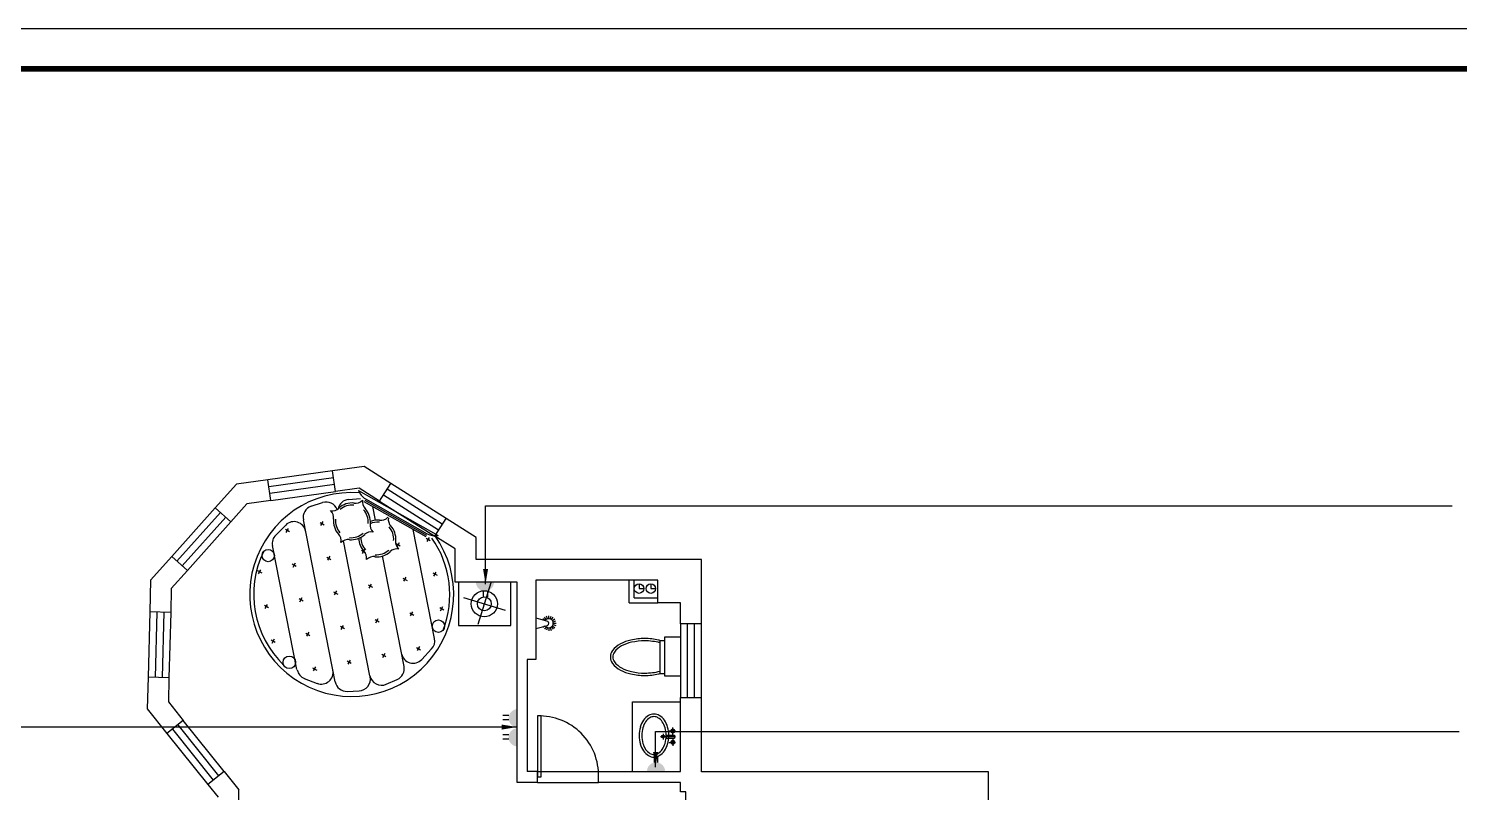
# Model space of a CAD drawing. Header units: millimetres. Extents: x -1705246 to 222838, y -3231245 to 126310.
# Drawn here: x 152558 to 168972, y 8510 to 17278 of the extents above; entities that cross this region are included whole.
import ezdxf

# ---------------------------------------------------------------- set-up
doc = ezdxf.new("R2010")
doc.units = ezdxf.units.MM
for name, color, linetype in [('0-01图框模板说明', 2, 'Continuous'), ('0-02图框细线', 136, 'Continuous'), ('家具内线', 8, 'Continuous'), ('家具外线', 1, 'Continuous')]:
    doc.layers.add(name, color=color, linetype=linetype)
doc.styles.get("Standard").update_dxf_attribs({"font": ''})
doc.styles.get('Standard').set_extended_font_data('SimSun')
doc.dimstyles.new('ISO-25', dxfattribs={"dimscale": 70, "dimtxt": 2.5, "dimasz": 2.5, "dimexe": 1.25, "dimexo": 0.625, "dimtad": 1, "dimdec": 0, "dimtxsty": 'Standard', "dimblk": 'ARCHTICK', "dimcen": 2.5, "dimclrd": 251, "dimclre": 251, "dimclrt": 3, "dimadec": 0, "dimazin": 0, "dimtfac": 1, "dimtdec": 0, "dimtix": 1, "dimtmove": 2, "dimatfit": 3, "dimfxl": 1, "dimarcsym": 0})

# ---------------------------------------------------------------- blocks, each defined once
blk = doc.blocks.new('_ArchTick')
at = {"color": 0, "linetype": 'ByBlock', "const_width": 0.15}
blk.add_lwpolyline([(-0.5, -0.5), (0.5, 0.5)], dxfattribs=at)

msp = doc.modelspace()

# ---------------------------------------------------------------- hatches: boundary and pattern name
for points in [[(157897.6, 10924.7), (157689, 10924.7, 1)], [(158168.3, 9257.6), (158168.3, 9466.2, 1)], [(158168.3, 9037.6), (158168.3, 9246.2, 1)], [(159651.6, 8750.3), (159860.2, 8750.3, 1)]]:
    msp.add_hatch(color=5).paths.add_polyline_path(points)

# ---------------------------------------------------------------- linework, layer by layer
at = {"color": 250}
for p, q in [((156045.4, 12201.3), (155302.6, 12097.8)), ((156405.8, 12251.5), (156045.4, 12201.3)), ((156078.5, 11963.6), (156045.4, 12201.3)), ((156713.1, 12056.7), (156405.8, 12251.5)), ((154942.2, 12047.6), (154699.7, 11776.3)), ((155302.6, 12097.8), (154942.2, 12047.6)), ((155335.7, 11860.1), (155302.6, 12097.8)), ((156056.4, 12122), (155313.6, 12018.6)), ((156067.5, 12042.8), (155324.6, 11939.3)), ((156351.7, 12001.6), (156078.5, 11963.6)), ((156584.7, 11854), (156351.7, 12001.6)), ((156584.7, 11854), (156713.1, 12056.7)), ((157303.9, 11587.8), (156670.3, 11989.2)), ((157346.7, 11655.4), (156713.1, 12056.7)), ((155062.5, 11822.1), (154878.7, 11616.4)), ((155335.7, 11860.1), (155062.5, 11822.1)), ((155335.7, 11860.1), (156078.5, 11963.6)), ((156584.7, 11854), (157218.2, 11452.6)), ((157261.1, 11520.2), (156627.5, 11921.6)), ((154699.7, 11776.3), (154200, 11217.1)), ((154759.4, 11723), (154259.6, 11163.8)), ((154819, 11669.7), (154319.3, 11110.5)), ((154878.7, 11616.4), (154699.7, 11776.3)), ((157218.2, 11452.6), (157346.7, 11655.4)), ((157691.2, 11437.1), (157346.7, 11655.4)), ((154878.7, 11616.4), (154378.9, 11057.2)), ((157451.2, 11305), (157218.2, 11452.6)), ((157691.2, 11185), (157691.2, 11437.1)), ((154200, 11217.1), (153957.5, 10945.8)), ((154378.9, 11057.2), (154200, 11217.1)), ((157451.2, 10925), (157451.2, 11305)), ((160276.2, 11185), (157691.2, 11185)), ((160276.2, 10445), (160276.2, 11185)), ((154378.9, 11057.2), (154195.1, 10851.5)), ((153957.5, 10945.8), (153948, 10582.1)), ((154195.1, 10851.5), (154187.9, 10575.8)), ((158161.2, 10925), (157451.2, 10925)), ((158089.2, 10925), (157489.2, 10925)), ((157489.2, 10925), (157489.2, 10425)), ((157859, 10914.2), (157713.3, 10435.9)), ((158089.2, 10425), (158089.2, 10925)), ((158161.2, 8625), (158161.2, 10925)), ((159776.2, 10945), (158376.2, 10945)), ((158376.2, 10945), (158376.2, 10035)), ((159446.2, 10685), (159446.2, 10945)), ((159506.2, 10745), (159506.2, 10945)), ((159561.2, 10905), (159561.2, 10850)), ((159561.2, 10850), (159616.2, 10850)), ((159696.5, 10905), (159696.5, 10850)), ((159696.5, 10850), (159751.5, 10850)), ((159776.2, 10685), (159776.2, 10945)), ((157547, 10747.9), (158025.3, 10602.1)), ((159446.2, 10685), (159776.2, 10685)), ((159506.2, 10745), (159776.2, 10745)), ((160036.2, 10685), (159776.2, 10685)), ((160036.2, 10445), (160036.2, 10685)), ((153948, 10582.1), (153928.3, 9832.3)), ((154187.9, 10575.8), (153948, 10582.1)), ((154028, 10580), (154008.3, 9830.2)), ((154107.9, 10577.9), (154088.3, 9828.2)), ((154187.9, 10575.8), (154168.2, 9826.1)), ((157489.2, 10425), (158089.2, 10425)), ((160276.2, 10445), (160036.2, 10445)), ((160036.2, 10445), (160036.2, 9600)), ((160116.2, 9600), (160116.2, 10445)), ((160196.2, 9600), (160196.2, 10445)), ((160276.2, 9600), (160276.2, 10445)), ((158376.2, 10035), (158276.2, 10035)), ((158276.2, 10035), (158276.2, 8750)), ((153928.3, 9832.3), (153918.8, 9468.8)), ((154168.2, 9826.1), (153928.3, 9832.3)), ((154168.2, 9826.1), (154161, 9550.3)), ((154161, 9550.3), (154331.7, 9337.2)), ((159486.2, 9550), (160036.2, 9550)), ((159486.2, 8750), (159486.2, 9550)), ((160036.2, 8750), (160036.2, 9600)), ((160036.2, 9600), (160276.2, 9600)), ((160276.2, 8745), (160276.2, 9600)), ((153918.8, 9468.8), (154144.4, 9187.2)), ((158436.2, 9387.5), (158396.2, 9387.5)), ((158396.2, 9387.5), (158396.2, 8687.5)), ((158436.2, 8687.5), (158436.2, 9387.5)), ((154331.7, 9337.2), (154144.4, 9187.2)), ((154206.8, 9237.2), (154675.7, 8651.8)), ((154269.3, 9287.2), (154738.1, 8701.8)), ((154800.5, 8751.8), (154331.7, 9337.2)), ((154144.4, 9187.2), (154613.2, 8601.8)), ((154800.5, 8751.8), (154613.2, 8601.8)), ((154800.5, 8751.8), (154971.2, 8538.7)), ((158396.2, 8750), (158276.2, 8750)), ((158396.2, 8625), (158396.2, 8750)), ((158396.2, 8750), (159096.2, 8750)), ((159096.2, 8625), (159096.2, 8750)), ((159096.2, 8750), (160036.2, 8750)), ((163571.2, 8745), (160276.2, 8745)), ((163571.2, 7995), (163571.2, 8745)), ((154613.2, 8601.8), (154731.2, 8454.4)), ((154971.2, 7565), (154971.2, 8538.7)), ((158396.2, 8625), (158161.2, 8625)), ((158396.2, 8687.5), (158436.2, 8687.5)), ((158396.2, 8625), (159096.2, 8625)), ((160036.2, 8625), (159096.2, 8625)), ((160036.2, 8515), (160036.2, 8625)), ((160096.2, 8515), (160036.2, 8515)), ((160096.2, 7565), (160096.2, 8515))]:
    msp.add_line(p, q, dxfattribs=at)
at = {"color": 5}
for p, q in [((157772.5, 10822.5), (157772.5, 10755.3)), ((157822.5, 10822.5), (157822.5, 10755.3)), ((158066.1, 9392.7), (157998.9, 9392.7)), ((158066.1, 9342.7), (157998.9, 9342.7)), ((158066.1, 9172.7), (157998.9, 9172.7)), ((158066.1, 9122.7), (157998.9, 9122.7)), ((159736.7, 8852.5), (159736.7, 8919.7)), ((159776.7, 8852.5), (159776.7, 8919.7))]:
    msp.add_line(p, q, dxfattribs=at)
at = {"color": 250}
for centre, radius in [((159561.2, 10850), 55), ((159696.5, 10850), 55), ((157786.1, 10675), 150), ((157786.1, 10675), 80)]:
    msp.add_circle(centre, radius, dxfattribs=at)
for centre, radius, start, end in [((159646.2, 10885), 200, 180, 180), ((158416.2, 8707.5), 680.3, 358.31532, 91.68468)]:
    msp.add_arc(centre, radius, start, end, dxfattribs=at)
at = {"layer": '0-01图框模板说明', "color": 2, "const_width": 66.9}
msp.add_lwpolyline([(178754.2, 16815.6), (178754.2, -9703.2), (140870.2, -9703.2), (140870.2, 16815.6)], close=True, dxfattribs=at)
at = {"layer": '0-02图框细线'}
msp.add_lwpolyline([(179216.2, 17277.6), (179216.2, -10165.2), (140408.2, -10165.2), (140408.2, 17277.6)], close=True, dxfattribs=at)
at = {"layer": '家具内线', "color": 250}
for p, q in [((155800.7, 11795), (155930.1, 11836.9)), ((156229, 11872.9), (156364.2, 11885)), ((156405.3, 11848), (157113.3, 11447.2)), ((156414.2, 11863.7), (157122.2, 11462.9)), ((156536.4, 11634.9), (156505.8, 11791.1)), ((155392.7, 11463.8), (155507.7, 11578.9)), ((155504.1, 11531), (155551.1, 11504.4)), ((155514.3, 11494.2), (155540.9, 11541.2)), ((156074.8, 9778.9), (155709.9, 11640.6)), ((155901.6, 11608.9), (155948.6, 11582.3)), ((155911.8, 11572.1), (155938.4, 11619.1)), ((157215.6, 10275.1), (156970, 11528.3)), ((155634.5, 9919.7), (155355.6, 11342.4)), ((156473.9, 9848.4), (156169.9, 11399.3)), ((156774.3, 11367.3), (156821.3, 11340.7)), ((156784.5, 11330.5), (156811.1, 11377.5)), ((157119, 11426.8), (157166, 11400.2)), ((157129.2, 11390), (157155.8, 11437)), ((155979.5, 11211.5), (156026.5, 11184.9)), ((155989.7, 11174.7), (156016.3, 11221.7)), ((156376.9, 11289.4), (156423.9, 11262.8)), ((156387.1, 11252.6), (156413.7, 11299.6)), ((156865.3, 9956.8), (156617, 11223.7)), ((155184.6, 11055.7), (155231.6, 11029.1)), ((155194.8, 11018.9), (155221.4, 11065.9)), ((155582, 11133.6), (155629, 11107)), ((155592.2, 11096.8), (155618.8, 11143.8)), ((157196.9, 11029.4), (157243.9, 11002.8)), ((157207.1, 10992.6), (157233.7, 11039.6)), ((156454.8, 10891.9), (156501.8, 10865.3)), ((156465, 10855.1), (156491.6, 10902.1)), ((156852.2, 10969.8), (156899.2, 10943.2)), ((156862.4, 10933), (156889, 10980)), ((155659.9, 10736.1), (155706.9, 10709.5)), ((155670.1, 10699.3), (155696.7, 10746.3)), ((156057.4, 10814), (156104.3, 10787.4)), ((156067.6, 10777.2), (156094.2, 10824.2)), ((155262.5, 10658.3), (155309.5, 10631.6)), ((155272.7, 10621.5), (155299.3, 10668.4)), ((156930.1, 10572.4), (156977.1, 10545.8)), ((156940.3, 10535.6), (156966.9, 10582.6)), ((157274.8, 10631.9), (157321.8, 10605.3)), ((157285, 10595.1), (157311.6, 10642.1)), ((158496, 10493.7), (158475.7, 10522.2)), ((158510.3, 10500.9), (158499.8, 10534.2)), ((158526.1, 10503.2), (158526.5, 10538.2)), ((158541.9, 10500.6), (158553, 10533.7)), ((158556.1, 10493.2), (158576.9, 10521.3)), ((155748, 10301.9), (155774.6, 10348.9)), ((156135.3, 10416.6), (156182.2, 10390)), ((156145.4, 10379.8), (156172, 10426.8)), ((156532.7, 10494.5), (156579.7, 10467.9)), ((156542.9, 10457.7), (156569.5, 10504.7)), ((158478.1, 10418.2), (158455.5, 10402.1)), ((158481.1, 10485.1), (158456.4, 10503.3)), ((158495.2, 10410.9), (158474.4, 10382.8)), ((158509.4, 10403.5), (158498.3, 10370.4)), ((158525.2, 10400.9), (158524.9, 10365.9)), ((158541, 10403.2), (158551.5, 10369.9)), ((158555.4, 10410.4), (158575.6, 10381.9)), ((158566.8, 10421.6), (158594.9, 10400.8)), ((158567.3, 10481.8), (158595.8, 10502)), ((158574.2, 10435.8), (158607.3, 10424.7)), ((158574.5, 10467.4), (158607.8, 10477.9)), ((158576.8, 10451.6), (158611.8, 10451.2)), ((155340.4, 10260.8), (155387.4, 10234.2)), ((155350.6, 10224), (155377.2, 10271)), ((155737.8, 10338.7), (155784.8, 10312.1)), ((157018.2, 10138.2), (157044.8, 10185.2)), ((159801.1, 10255.3), (159801.1, 9873.5)), ((159856.2, 9873.5), (159856.2, 10255.3)), ((156213.1, 10019.2), (156260.1, 9992.6)), ((156223.3, 9982.4), (156249.9, 10029.4)), ((156610.6, 10097.1), (156657.6, 10070.5)), ((156620.8, 10060.3), (156647.4, 10107.3)), ((157008, 10175), (157055, 10148.4)), ((157067.4, 10035.8), (157181.3, 10156.5)), ((155815.7, 9941.3), (155862.7, 9914.7)), ((155825.9, 9904.5), (155852.5, 9951.5)), ((155720.2, 9818.6), (155869.1, 9760.9)), ((156661.4, 9751.1), (156787.9, 9807.6)), ((156212.7, 9670), (156349.2, 9675.5)), ((159906.9, 9215.4), (159978.2, 9215.4)), ((159948.5, 9166.1), (159948.5, 9256.7)), ((159807.2, 9149.9), (159978.2, 9149.9)), ((159836.1, 9182.3), (159836.1, 9117.5)), ((159906.9, 9084.4), (159978.2, 9084.4)), ((159948.5, 9133.7), (159948.5, 9043.1))]:
    msp.add_line(p, q, dxfattribs=at)
for centre, radius in [((155306.5, 11228.6), 70.9), ((157258.7, 10418.3), 70.9), ((155549.2, 10003.1), 70.9), ((159948.5, 9214.3), 16.2), ((159948.5, 9085.5), 16.2)]:
    msp.add_circle(centre, radius, dxfattribs=at)
for centre, radius, start, end in [((155971.7, 11708.5), 135, 21.28181, 107.95995), ((156241, 11738.5), 135, 95.0994, 168.85038), ((155842.4, 11666.5), 135, 107.95995, 191.08912), ((156271.5, 11593.7), 214.3, 85.00387, 130.52793), ((156240.4, 11612.3), 214.3, 355.74796, 41.27202), ((155603.1, 11483.4), 135, 11.08912, 134.99932), ((156292.7, 11629.5), 214.3, 175.00387, 220.52793), ((156563.2, 11397.7), 214.3, 85.00387, 114.28702), ((156532.1, 11416.3), 214.3, 355.74796, 41.27202), ((155488.1, 11368.4), 135, 134.99932, 191.08912), ((156256.2, 11648.1), 214.3, 265.74796, 311.27202), ((156584.4, 11433.5), 214.3, 178.69603, 220.52793), ((156264.9, 10781.5), 1125, 338.68668, 35.15944), ((156264.9, 10781.5), 1125, 153.82212, 226.2814), ((156547.9, 11452.1), 214.3, 265.74796, 311.27202), ((157083.2, 10249.2), 135, 316.64713, 11.08912), ((159482.6, 9963.8), 257.6, 118.27173, 142.39697), ((159569.5, 9802.1), 441.1, 102.55858, 118.27173), ((159626.7, 9545.4), 704.1, 90, 102.55858), ((159626.7, 9545.4), 704.1, 75.6544, 90), ((159683.9, 9802.1), 441.1, 75.49156, 77.44142), ((156969.2, 10128.5), 135, 191.08912, 316.64713), ((159351.9, 10064.4), 92.6, 142.39697, 180), ((159351.9, 10064.4), 92.6, 180, 217.60303), ((155772.8, 9942.3), 135, 191.08912, 248.7981), ((155915.8, 9887.9), 135, 248.7981, 11.08912), ((156732.8, 9930.9), 135, 294.07934, 11.08912), ((156732.8, 9930.9), 135, 294.07934, 11.08912), ((159482.6, 10165), 257.6, 217.60303, 241.72827), ((159569.5, 10326.6), 441.1, 241.72827, 257.44142), ((159626.7, 10583.4), 704.1, 257.44142, 270), ((159626.7, 10583.4), 704.1, 270, 284.3456), ((156207.3, 9804.9), 135, 191.08912, 272.31527), ((156343.7, 9810.4), 135, 272.31527, 11.08912), ((156606.3, 9874.3), 135, 191.08912, 294.07934), ((159769.3, 9229.2), 161.1, 121.07921, 145.50264), ((159732.2, 9290.8), 89.1, 90, 121.07921), ((159732.2, 9290.8), 89.1, 58.92079, 90), ((159695, 9229.2), 161.1, 34.49736, 58.92079), ((159921.1, 9162.3), 329.1, 164.11084, 180), ((159828.1, 9188.7), 232.5, 145.50264, 164.11084), ((159636.2, 9188.7), 232.5, 15.88916, 34.49736), ((159543.2, 9162.3), 329.1, 0, 15.88916), ((159921.1, 9162.3), 329.1, 180, 195.88916), ((159828.1, 9135.8), 232.5, 195.88916, 214.49736), ((159636.2, 9135.8), 232.5, 325.50264, 344.11084), ((159543.2, 9162.3), 329.1, 344.11084, 0), ((159769.3, 9095.4), 161.1, 214.49736, 238.92079), ((159732.2, 9033.8), 89.1, 238.92079, 270), ((159732.2, 9033.8), 89.1, 270, 301.07921), ((159695, 9095.4), 161.1, 301.07921, 325.50264)]:
    msp.add_arc(centre, radius, start, end, dxfattribs=at)
at = {"layer": '家具外线', "color": 250}
for p, q in [((156341.6, 11977.1), (157256.8, 11459.1)), ((156423, 11879.3), (157131, 11478.6)), ((158376.9, 10514), (158512.3, 10476.4)), ((158376.9, 10390.1), (158512.3, 10427.7)), ((159801.1, 10255.3), (159856.2, 10255.3)), ((159856.2, 10294.9), (160036.2, 10294.9)), ((159856.2, 10255.3), (159856.2, 10294.9)), ((160036.2, 10294.9), (160036.2, 9844.4)), ((159801.1, 9873.5), (159856.2, 9873.5)), ((159856.2, 9844.4), (159856.2, 9873.5)), ((160036.2, 9844.4), (159856.2, 9844.4)), ((159872, 9166.1), (159969.2, 9166.1)), ((159872, 9166.1), (159872, 9133.7)), ((159872, 9133.7), (159969.2, 9133.7)), ((159969.2, 9166.1), (159969.2, 9133.7))]:
    msp.add_line(p, q, dxfattribs=at)
for centre, radius in [((159948.5, 9214.3), 22.7), ((159836.1, 9150.3), 16.2), ((159948.5, 9085.5), 22.7)]:
    msp.add_circle(centre, radius, dxfattribs=at)
for centre, radius, start, end in [((156264.9, 10781.5), 1170, 85.59971, 35.15944), ((156271.5, 11593.7), 238.6, 85.00387, 130.52793), ((156304, 11945.9), 117.1, 263.34117, 315.59916), ((156511.7, 12036), 180, 199.0782, 240.48782), ((156505.1, 11846.9), 117.1, 170.67673, 222.93472), ((156039.7, 11859.3), 117.1, 260.67673, 312.93472), ((155940.6, 11661.9), 117.1, 353.34117, 45.59916), ((156240.4, 11612.3), 238.6, 355.74796, 41.27202), ((156595.7, 11749.9), 117.1, 263.34117, 315.59916), ((156801.1, 11644.2), 117.1, 170.67673, 222.93472), ((156292.7, 11629.5), 238.6, 175.00387, 220.52793), ((156490.8, 11383.4), 117.1, 80.67673, 132.93472), ((156591.7, 11582.6), 117.1, 173.34117, 225.59916), ((156563.2, 11397.7), 238.6, 85.00387, 110.69037), ((156532.1, 11416.3), 238.6, 355.74796, 41.27202), ((156025.8, 11397.9), 117.1, 350.67673, 42.93472), ((156226.5, 11296.8), 117.1, 83.34117, 135.59916), ((156256.2, 11648.1), 238.6, 265.74796, 311.27202), ((156584.4, 11433.5), 238.6, 181.581, 220.52793), ((156883.4, 11386.6), 117.1, 173.34117, 225.59916), ((157219.7, 11635.2), 180, 240.48782, 281.89744), ((156318.8, 11201.7), 117.1, 350.67673, 42.93472), ((156518.2, 11100.8), 117.1, 83.34117, 135.59916), ((156547.9, 11452.1), 238.6, 265.74796, 311.27202), ((156782.5, 11187.4), 117.1, 80.67673, 132.93472), ((158525.7, 10452.1), 51.2, 218.39691, 141.60309), ((158496.8, 10452.1), 28.9, 302.50784, 57.49216), ((159482.6, 9963.8), 284.6, 118.27173, 142.39697), ((159569.5, 9802.1), 468.1, 102.55858, 118.27173), ((159626.7, 9545.4), 731.1, 90, 102.55858), ((159626.7, 9545.4), 731.1, 77.44142, 90), ((159683.9, 9802.1), 468.1, 75.49156, 77.44142), ((159351.9, 10064.4), 119.6, 142.39697, 180), ((159351.9, 10064.4), 119.6, 180, 217.60303), ((159482.6, 10165), 284.6, 217.60303, 241.72827), ((159569.5, 10326.6), 468.1, 241.72827, 257.44142), ((159626.7, 10583.4), 731.1, 257.44142, 270), ((159626.7, 10583.4), 731.1, 270, 282.55858), ((159683.9, 10326.6), 468.1, 282.55858, 284.50844), ((159769.3, 9229.2), 191.1, 121.07921, 145.50264), ((159732.2, 9290.8), 119.1, 90, 121.07921), ((159732.2, 9290.8), 119.1, 58.92079, 90), ((159695, 9229.2), 191.1, 34.49736, 58.92079), ((159921.1, 9162.3), 359.1, 164.11084, 180), ((159828.1, 9188.7), 262.5, 145.50264, 164.11084), ((159636.2, 9188.7), 262.5, 15.88916, 34.49736), ((159543.2, 9162.3), 359.1, 0, 15.88916), ((159921.1, 9162.3), 359.1, 180, 195.88916), ((159828.1, 9135.8), 262.5, 195.88916, 214.49736), ((159636.2, 9135.8), 262.5, 325.50264, 344.11084), ((159543.2, 9162.3), 359.1, 344.11084, 0), ((159769.3, 9095.4), 191.1, 214.49736, 238.92079), ((159732.2, 9033.8), 119.1, 238.92079, 270), ((159732.2, 9033.8), 119.1, 270, 301.07921), ((159695, 9095.4), 191.1, 301.07921, 325.50264)]:
    msp.add_arc(centre, radius, start, end, dxfattribs=at)

# ---------------------------------------------------------------- leaders
at = {"color": 1}
for points in [[(157800, 10900), (157800, 11800), (168890, 11800)], [(158161.2, 9260), (151090, 9260)], [(159750, 8800), (159750, 9210), (168970, 9210)]]:
    msp.add_leader(points, dimstyle='ISO-25', override={"dimgap": 0.625, "dimtad": 0}, dxfattribs=at)

doc.saveas('drawing.dxf')
